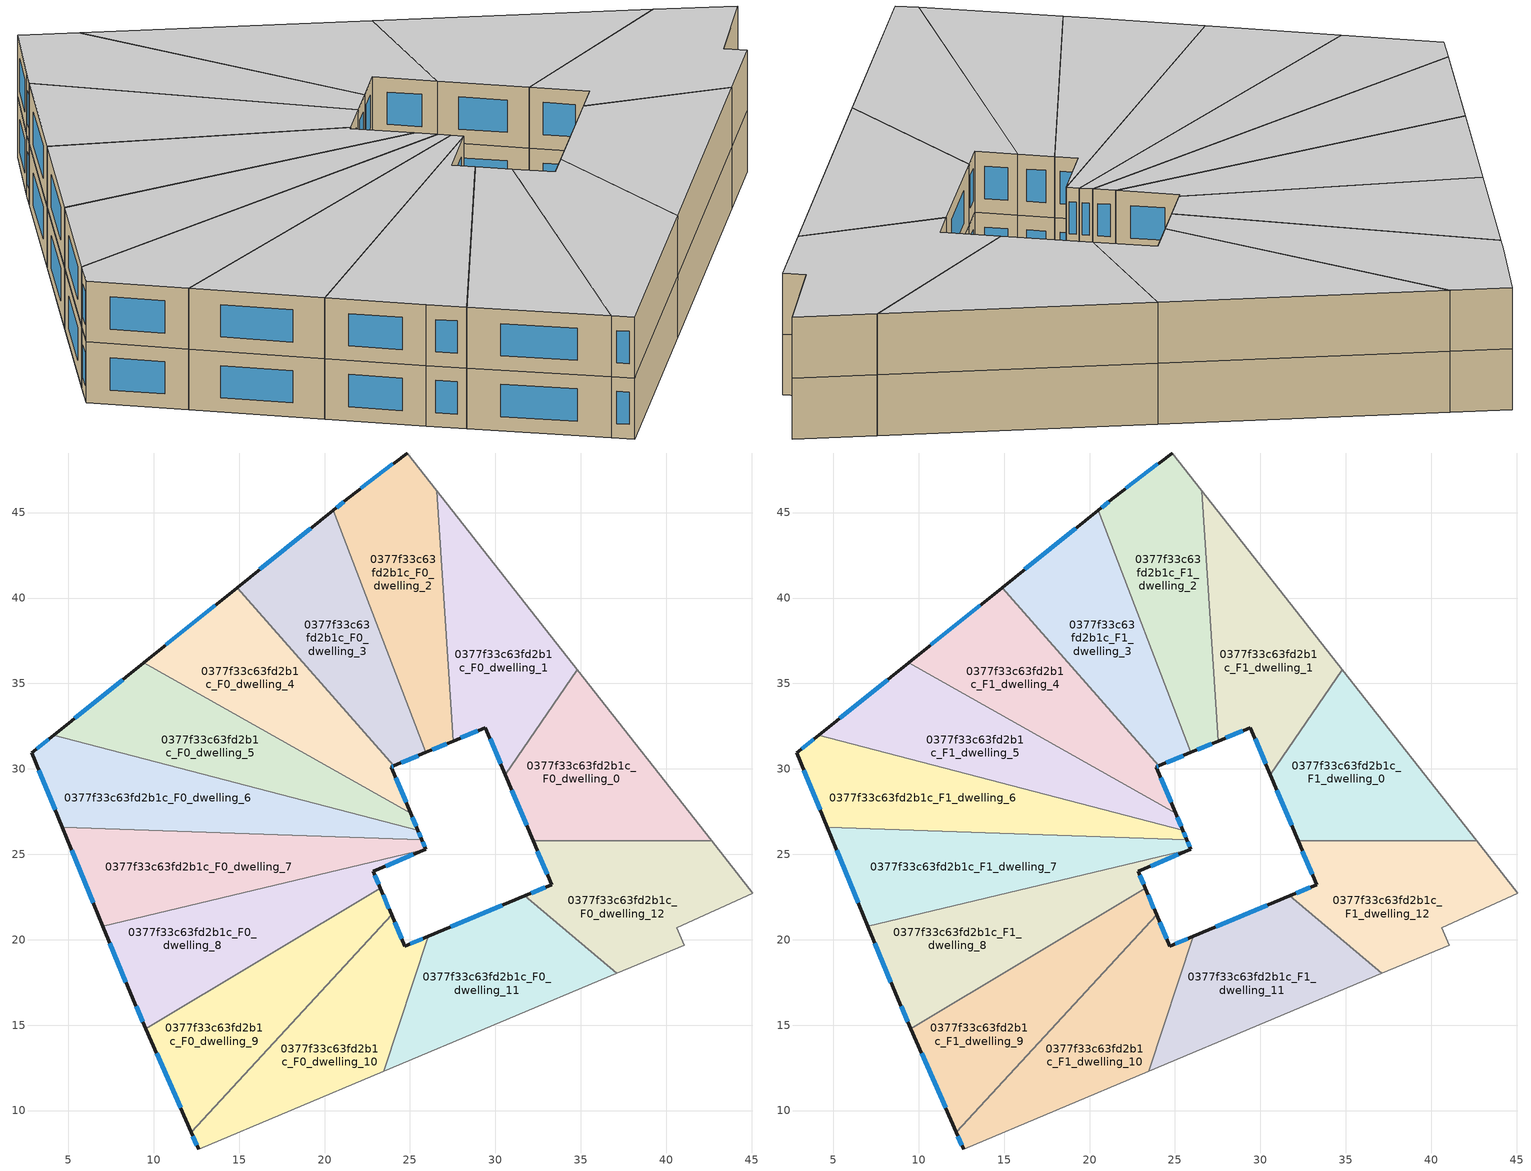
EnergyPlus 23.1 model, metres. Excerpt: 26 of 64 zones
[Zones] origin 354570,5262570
0377f33c63fd2b1c_F0_dwelling_0
 floor ground (EU_floor_Construction): 34.79,35.81 42.67,25.78 32.21,25.78 30.57,29.66 z0
 wall outside (EU_wall_Construction): 30.57,29.66 32.21,25.78 z0:3
 wall to 0377f33c63fd2b1c_F0_dwelling_1 (EU_wall_Construction): 34.79,35.81 30.57,29.66 z0:3
 wall adiabatic (EU_wall_Construction): 42.67,25.78 34.79,35.81 z0:3
 wall to 0377f33c63fd2b1c_F0_dwelling_12 (EU_wall_Construction): 32.21,25.78 42.67,25.78 z0:3
 window (EU_Window_Construction): 30.96,28.75 31.82,26.69 z0.7:2.3
0377f33c63fd2b1c_F0_dwelling_1
 floor ground (EU_floor_Construction): 26.57,46.27 34.79,35.81 30.57,29.66 29.41,32.42 27.52,31.63 z0
 wall outside (EU_wall_Construction): 27.52,31.63 29.41,32.42 30.57,29.66 z0:3
 wall to 0377f33c63fd2b1c_F0_dwelling_2 (EU_wall_Construction): 26.57,46.27 27.52,31.63 z0:3
 wall adiabatic (EU_wall_Construction): 34.79,35.81 26.57,46.27 z0:3
 window (EU_Window_Construction): 29.69,31.77 30.3,30.31 / 27.97,31.81 28.97,32.23 z0.7:2.3
0377f33c63fd2b1c_F0_dwelling_10
 floor ground (EU_floor_Construction): 26.06,20.2 23.45,12.29 12.63,7.75 12.2,8.73 23.92,21.46 24.7,19.62 z0
 wall outside (EU_wall_Construction): 26.06,20.2 24.7,19.62 23.92,21.46 / 12.2,8.73 12.63,7.75 z0:3
 wall to 0377f33c63fd2b1c_F0_dwelling_9 (EU_wall_Construction): 23.92,21.46 12.2,8.73 z0:3
 wall to 0377f33c63fd2b1c_F0_dwelling_11 (EU_wall_Construction): 23.45,12.29 26.06,20.2 z0:3
 wall adiabatic (EU_wall_Construction): 12.63,7.75 23.45,12.29 z0:3
 window (EU_Window_Construction): 24.51,20.06 24.1,21.03 / 25.74,20.06 25.02,19.76 / 12.3,8.5 12.53,7.98 z0.7:2.3
0377f33c63fd2b1c_F0_dwelling_11
 floor ground (EU_floor_Construction): 37.11,18.03 23.45,12.29 26.06,20.2 31.73,22.56 z0
 wall outside (EU_wall_Construction): 31.73,22.56 26.06,20.2 z0:3
 wall to 0377f33c63fd2b1c_F0_dwelling_12 (EU_wall_Construction): 37.11,18.03 31.73,22.56 z0:3
 wall adiabatic (EU_wall_Construction): 23.45,12.29 37.11,18.03 z0:3
 window (EU_Window_Construction): 30.4,22.01 27.39,20.75 z0.7:2.3
0377f33c63fd2b1c_F0_dwelling_12
 floor ground (EU_floor_Construction): 42.67,25.78 45.07,22.73 40.61,20.68 41.05,19.68 37.11,18.03 31.73,22.56 33.28,23.21 32.21,25.78 z0
 wall outside (EU_wall_Construction): 32.21,25.78 33.28,23.21 31.73,22.56 z0:3
 wall adiabatic (EU_wall_Construction): 37.11,18.03 41.05,19.68 40.61,20.68 45.07,22.73 42.67,25.78 z0:3
 window (EU_Window_Construction): 32.92,23.06 32.09,22.72 / 32.46,25.18 33.03,23.82 z0.7:2.3
0377f33c63fd2b1c_F0_dwelling_2
 floor ground (EU_floor_Construction): 26.57,46.27 27.52,31.63 25.93,30.96 20.52,45.15 21.3,45.77 24.83,48.49 z0
 wall outside (EU_wall_Construction): 25.93,30.96 27.52,31.63 / 24.83,48.49 21.3,45.77 20.52,45.15 z0:3
 wall adiabatic (EU_wall_Construction): 26.57,46.27 24.83,48.49 z0:3
 wall to 0377f33c63fd2b1c_F0_dwelling_3 (EU_wall_Construction): 20.52,45.15 25.93,30.96 z0:3
 window (EU_Window_Construction): 26.3,31.11 27.15,31.47 / 21.12,45.63 20.7,45.3 / 24,47.85 22.13,46.41 z0.7:2.3
0377f33c63fd2b1c_F0_dwelling_3
 floor ground (EU_floor_Construction): 20.52,45.15 25.93,30.96 24.05,30.17 14.88,40.61 z0
 wall outside (EU_wall_Construction): 24.05,30.17 25.93,30.96 / 20.52,45.15 14.88,40.61 z0:3
 wall to 0377f33c63fd2b1c_F0_dwelling_4 (EU_wall_Construction): 14.88,40.61 24.05,30.17 z0:3
 window (EU_Window_Construction): 24.49,30.36 25.49,30.77 / 19.2,44.08 16.21,41.68 z0.7:2.3
0377f33c63fd2b1c_F0_dwelling_4
 floor ground (EU_floor_Construction): 14.88,40.61 24.05,30.17 23.9,30.11 25.04,27.4 9.42,36.22 z0
 wall outside (EU_wall_Construction): 25.04,27.4 23.9,30.11 24.05,30.17 / 14.88,40.61 9.42,36.22 z0:3
 wall to 0377f33c63fd2b1c_F0_dwelling_5 (EU_wall_Construction): 9.42,36.22 25.04,27.4 z0:3
 window (EU_Window_Construction): 23.94,30.12 24.01,30.16 / 24.78,28.03 24.17,29.47 / 13.6,39.58 10.71,37.25 z0.7:2.3
0377f33c63fd2b1c_F0_dwelling_5
 floor ground (EU_floor_Construction): 25.04,27.4 25.46,26.42 4.15,31.98 9.42,36.22 z0
 wall outside (EU_wall_Construction): 25.46,26.42 25.04,27.4 / 9.42,36.22 4.15,31.98 z0:3
 wall to 0377f33c63fd2b1c_F0_dwelling_6 (EU_wall_Construction): 4.15,31.98 25.46,26.42 z0:3
 window (EU_Window_Construction): 25.36,26.65 25.14,27.17 / 8.19,35.23 5.39,32.98 z0.7:2.3
0377f33c63fd2b1c_F0_dwelling_6
 floor ground (EU_floor_Construction): 25.46,26.42 25.69,25.86 4.65,26.58 2.86,30.94 4.15,31.98 z0
 wall outside (EU_wall_Construction): 25.69,25.86 25.46,26.42 / 4.15,31.98 2.86,30.94 4.65,26.58 z0:3
 wall to 0377f33c63fd2b1c_F0_dwelling_7 (EU_wall_Construction): 4.65,26.58 25.69,25.86 z0:3
 window (EU_Window_Construction): 25.64,25.99 25.51,26.29 / 3.28,29.92 4.23,27.61 / 3.85,31.74 3.16,31.19 z0.7:2.3
0377f33c63fd2b1c_F0_dwelling_7
 floor ground (EU_floor_Construction): 25.69,25.86 25.92,25.31 7.02,20.8 4.65,26.58 z0
 wall outside (EU_wall_Construction): 25.92,25.31 25.69,25.86 / 4.65,26.58 7.02,20.8 z0:3
 wall to 0377f33c63fd2b1c_F0_dwelling_8 (EU_wall_Construction): 7.02,20.8 25.92,25.31 z0:3
 window (EU_Window_Construction): 25.87,25.44 25.75,25.73 / 5.21,25.22 6.47,22.16 z0.7:2.3
0377f33c63fd2b1c_F0_dwelling_8
 floor ground (EU_floor_Construction): 25.92,25.31 22.85,24.01 23.27,23.01 9.54,14.79 8.79,16.49 7.02,20.8 z0
 wall outside (EU_wall_Construction): 23.27,23.01 22.85,24.01 25.93,25.3 / 7.02,20.8 8.79,16.49 9.54,14.79 z0:3
 wall to 0377f33c63fd2b1c_F0_dwelling_9 (EU_wall_Construction): 9.54,14.79 23.27,23.01 z0:3
 window (EU_Window_Construction): 23.57,24.31 25.21,24.99 / 23.17,23.24 22.95,23.77 / 8.97,16.09 9.37,15.19 / 7.44,19.79 8.38,17.5 z0.7:2.3
0377f33c63fd2b1c_F0_dwelling_9
 floor ground (EU_floor_Construction): 23.27,23.01 23.92,21.46 12.2,8.73 9.54,14.79 z0
 wall outside (EU_wall_Construction): 23.92,21.46 23.27,23.01 / 9.54,14.79 12.2,8.73 z0:3
 window (EU_Window_Construction): 23.77,21.82 23.42,22.64 / 10.16,13.36 11.57,10.16 z0.7:2.3
0377f33c63fd2b1c_F1_dwelling_0
 floor to 0377f33c63fd2b1c_F0_dwelling_0 (EU_floor_Construction): 34.79,35.81 42.67,25.78 32.21,25.78 30.57,29.66 z3
 wall outside (EU_wall_Construction): 30.57,29.66 32.21,25.78 z3:6
 wall to 0377f33c63fd2b1c_F1_dwelling_1 (EU_wall_Construction): 34.79,35.81 30.57,29.66 z3:6
 wall adiabatic (EU_wall_Construction): 42.67,25.78 34.79,35.81 z3:6
 wall to 0377f33c63fd2b1c_F1_dwelling_12 (EU_wall_Construction): 32.21,25.78 42.67,25.78 z3:6
 window (EU_Window_Construction): 30.96,28.75 31.82,26.69 z3.7:5.3
 ceiling to 0377f33c63fd2b1c_F2_dwelling_0 (EU_floor_Construction): 42.67,25.78 34.79,35.81 30.57,29.66 32.21,25.78 z6
0377f33c63fd2b1c_F1_dwelling_1
 floor to 0377f33c63fd2b1c_F0_dwelling_1 (EU_floor_Construction): 26.57,46.27 34.79,35.81 30.57,29.66 29.41,32.42 27.52,31.63 z3
 wall outside (EU_wall_Construction): 27.52,31.63 29.41,32.42 30.57,29.66 z3:6
 wall to 0377f33c63fd2b1c_F1_dwelling_2 (EU_wall_Construction): 26.57,46.27 27.52,31.63 z3:6
 wall adiabatic (EU_wall_Construction): 34.79,35.81 26.57,46.27 z3:6
 window (EU_Window_Construction): 29.69,31.77 30.3,30.31 / 27.97,31.81 28.97,32.23 z3.7:5.3
 ceiling to 0377f33c63fd2b1c_F2_dwelling_1 (EU_floor_Construction): 30.57,29.66 34.79,35.81 26.57,46.27 27.52,31.63 29.41,32.42 z6
0377f33c63fd2b1c_F1_dwelling_10
 floor to 0377f33c63fd2b1c_F0_dwelling_10 (EU_floor_Construction): 26.06,20.2 23.45,12.29 12.63,7.75 12.2,8.73 23.92,21.46 24.7,19.62 z3
 wall outside (EU_wall_Construction): 26.06,20.2 24.7,19.62 23.92,21.46 / 12.2,8.73 12.63,7.75 z3:6
 wall to 0377f33c63fd2b1c_F1_dwelling_9 (EU_wall_Construction): 23.92,21.46 12.2,8.73 z3:6
 wall to 0377f33c63fd2b1c_F1_dwelling_11 (EU_wall_Construction): 23.45,12.29 26.06,20.2 z3:6
 wall adiabatic (EU_wall_Construction): 12.63,7.75 23.45,12.29 z3:6
 window (EU_Window_Construction): 24.51,20.06 24.1,21.03 / 25.74,20.06 25.02,19.76 / 12.3,8.5 12.53,7.98 z3.7:5.3
 ceiling to 0377f33c63fd2b1c_F2_dwelling_10 (EU_floor_Construction): 23.45,12.29 26.06,20.2 24.7,19.62 23.92,21.46 12.2,8.73 12.63,7.75 z6
0377f33c63fd2b1c_F1_dwelling_11
 floor to 0377f33c63fd2b1c_F0_dwelling_11 (EU_floor_Construction): 37.11,18.03 23.45,12.29 26.06,20.2 31.73,22.56 z3
 wall outside (EU_wall_Construction): 31.73,22.56 26.06,20.2 z3:6
 wall to 0377f33c63fd2b1c_F1_dwelling_12 (EU_wall_Construction): 37.11,18.03 31.73,22.56 z3:6
 wall adiabatic (EU_wall_Construction): 23.45,12.29 37.11,18.03 z3:6
 window (EU_Window_Construction): 30.4,22.01 27.39,20.75 z3.7:5.3
 ceiling to 0377f33c63fd2b1c_F2_dwelling_11 (EU_floor_Construction): 37.11,18.03 31.73,22.56 26.06,20.2 23.45,12.29 z6
0377f33c63fd2b1c_F1_dwelling_12
 floor to 0377f33c63fd2b1c_F0_dwelling_12 (EU_floor_Construction): 42.67,25.78 45.07,22.73 40.61,20.68 41.05,19.68 37.11,18.03 31.73,22.56 33.28,23.21 32.21,25.78 z3
 wall outside (EU_wall_Construction): 32.21,25.78 33.28,23.21 31.73,22.56 z3:6
 wall adiabatic (EU_wall_Construction): 37.11,18.03 41.05,19.68 40.61,20.68 45.07,22.73 42.67,25.78 z3:6
 window (EU_Window_Construction): 32.92,23.06 32.09,22.72 / 32.46,25.18 33.03,23.82 z3.7:5.3
 ceiling to 0377f33c63fd2b1c_F2_dwelling_12 (EU_floor_Construction): 41.05,19.68 40.61,20.68 45.07,22.73 42.67,25.78 32.21,25.78 33.28,23.21 31.73,22.56 37.11,18.03 z6
0377f33c63fd2b1c_F1_dwelling_2
 floor to 0377f33c63fd2b1c_F0_dwelling_2 (EU_floor_Construction): 26.57,46.27 27.52,31.63 25.93,30.96 20.52,45.15 21.3,45.77 24.83,48.49 z3
 wall outside (EU_wall_Construction): 25.93,30.96 27.52,31.63 / 24.83,48.49 21.3,45.77 20.52,45.15 z3:6
 wall adiabatic (EU_wall_Construction): 26.57,46.27 24.83,48.49 z3:6
 wall to 0377f33c63fd2b1c_F1_dwelling_3 (EU_wall_Construction): 20.52,45.15 25.93,30.96 z3:6
 window (EU_Window_Construction): 26.3,31.11 27.15,31.47 / 21.12,45.63 20.7,45.3 / 24,47.85 22.13,46.41 z3.7:5.3
 ceiling to 0377f33c63fd2b1c_F2_dwelling_2 (EU_floor_Construction): 27.52,31.63 26.57,46.27 24.83,48.49 21.3,45.77 20.52,45.15 25.93,30.96 z6
0377f33c63fd2b1c_F1_dwelling_3
 floor to 0377f33c63fd2b1c_F0_dwelling_3 (EU_floor_Construction): 20.52,45.15 25.93,30.96 24.05,30.17 14.88,40.61 z3
 wall outside (EU_wall_Construction): 24.05,30.17 25.93,30.96 / 20.52,45.15 14.88,40.61 z3:6
 wall to 0377f33c63fd2b1c_F1_dwelling_4 (EU_wall_Construction): 14.88,40.61 24.05,30.17 z3:6
 window (EU_Window_Construction): 24.49,30.36 25.49,30.77 / 19.2,44.08 16.21,41.68 z3.7:5.3
 ceiling to 0377f33c63fd2b1c_F2_dwelling_3 (EU_floor_Construction): 25.93,30.96 20.52,45.15 14.88,40.61 24.05,30.17 z6
0377f33c63fd2b1c_F1_dwelling_4
 floor to 0377f33c63fd2b1c_F0_dwelling_4 (EU_floor_Construction): 14.88,40.61 24.05,30.17 23.9,30.11 25.04,27.4 9.42,36.22 z3
 wall outside (EU_wall_Construction): 25.04,27.4 23.9,30.11 24.05,30.17 / 14.88,40.61 9.42,36.22 z3:6
 wall to 0377f33c63fd2b1c_F1_dwelling_5 (EU_wall_Construction): 9.42,36.22 25.04,27.4 z3:6
 window (EU_Window_Construction): 23.94,30.12 24.01,30.16 / 24.78,28.03 24.17,29.47 / 13.6,39.58 10.71,37.25 z3.7:5.3
 ceiling to 0377f33c63fd2b1c_F2_dwelling_4 (EU_floor_Construction): 25.04,27.4 23.9,30.11 24.05,30.17 14.88,40.61 9.42,36.22 z6
0377f33c63fd2b1c_F1_dwelling_5
 floor to 0377f33c63fd2b1c_F0_dwelling_5 (EU_floor_Construction): 25.04,27.4 25.46,26.42 4.15,31.98 9.42,36.22 z3
 wall outside (EU_wall_Construction): 25.46,26.42 25.04,27.4 / 9.42,36.22 4.15,31.98 z3:6
 wall to 0377f33c63fd2b1c_F1_dwelling_6 (EU_wall_Construction): 4.15,31.98 25.46,26.42 z3:6
 window (EU_Window_Construction): 25.36,26.65 25.14,27.17 / 8.19,35.23 5.39,32.98 z3.7:5.3
 ceiling to 0377f33c63fd2b1c_F2_dwelling_5 (EU_floor_Construction): 25.46,26.42 25.04,27.4 9.42,36.22 4.15,31.98 z6
0377f33c63fd2b1c_F1_dwelling_6
 floor to 0377f33c63fd2b1c_F0_dwelling_6 (EU_floor_Construction): 25.46,26.42 25.69,25.86 4.65,26.58 2.86,30.94 4.15,31.98 z3
 wall outside (EU_wall_Construction): 25.69,25.86 25.46,26.42 / 4.15,31.98 2.86,30.94 4.65,26.58 z3:6
 wall to 0377f33c63fd2b1c_F1_dwelling_7 (EU_wall_Construction): 4.65,26.58 25.69,25.86 z3:6
 window (EU_Window_Construction): 25.64,25.99 25.51,26.29 / 3.28,29.92 4.23,27.61 / 3.85,31.74 3.16,31.19 z3.7:5.3
 ceiling to 0377f33c63fd2b1c_F2_dwelling_6 (EU_floor_Construction): 25.69,25.86 25.46,26.42 4.15,31.98 2.86,30.94 4.65,26.58 z6
0377f33c63fd2b1c_F1_dwelling_7
 floor to 0377f33c63fd2b1c_F0_dwelling_7 (EU_floor_Construction): 25.69,25.86 25.92,25.31 7.02,20.8 4.65,26.58 z3
 wall outside (EU_wall_Construction): 25.92,25.31 25.69,25.86 / 4.65,26.58 7.02,20.8 z3:6
 wall to 0377f33c63fd2b1c_F1_dwelling_8 (EU_wall_Construction): 7.02,20.8 25.92,25.31 z3:6
 window (EU_Window_Construction): 25.87,25.44 25.75,25.73 / 5.21,25.22 6.47,22.16 z3.7:5.3
 ceiling to 0377f33c63fd2b1c_F2_dwelling_7 (EU_floor_Construction): 25.92,25.31 25.69,25.86 4.65,26.58 7.02,20.8 z6
0377f33c63fd2b1c_F1_dwelling_8
 floor to 0377f33c63fd2b1c_F0_dwelling_8 (EU_floor_Construction): 25.93,25.3 22.85,24.01 23.27,23.01 9.54,14.79 8.79,16.49 7.02,20.8 z3
 wall outside (EU_wall_Construction): 23.27,23.01 22.85,24.01 25.93,25.3 / 7.02,20.8 8.79,16.49 9.54,14.79 z3:6
 wall to 0377f33c63fd2b1c_F1_dwelling_9 (EU_wall_Construction): 9.54,14.79 23.27,23.01 z3:6
 window (EU_Window_Construction): 23.57,24.31 25.21,24.99 / 23.17,23.24 22.95,23.77 / 8.97,16.09 9.37,15.19 / 7.44,19.79 8.38,17.5 z3.7:5.3
 ceiling to 0377f33c63fd2b1c_F2_dwelling_8 (EU_floor_Construction): 23.27,23.01 22.85,24.01 25.92,25.31 7.02,20.8 8.79,16.49 9.54,14.79 z6
0377f33c63fd2b1c_F1_dwelling_9
 floor to 0377f33c63fd2b1c_F0_dwelling_9 (EU_floor_Construction): 23.27,23.01 23.92,21.46 12.2,8.73 9.54,14.79 z3
 wall outside (EU_wall_Construction): 23.92,21.46 23.27,23.01 / 9.54,14.79 12.2,8.73 z3:6
 window (EU_Window_Construction): 23.77,21.82 23.42,22.64 / 10.16,13.36 11.57,10.16 z3.7:5.3
 ceiling to 0377f33c63fd2b1c_F2_dwelling_9 (EU_floor_Construction): 12.2,8.73 23.92,21.46 23.27,23.01 9.54,14.79 z6
[Building]
EU S2 Campaign: North Axis=0; Terrain=City; Solar Distribution=FullExterior
[Site:Location]
Budapest.Ferenc.Liszt.Intl.AP: Latitude=47.437; Longitude=19.256; Time Zone=1; Elevation=185
[SizingPeriod:WeatherFileDays]
AnnualSizingPeriod: Begin Month=1; Begin Day of Month=1; End Month=12; End Day of Month=31; Day of Week for Start Day=Monday; Use Weather File Daylight Saving Period=No; Use Weather File Rain and Snow Indicators=No
[MATERIAL]
EU_InternalMass_Material: Roughness=MediumRough; Thickness=0.1; Conductivity=1; Density=1800; Specific Heat=900; Thermal Absorptance=0.9; Solar Absorptance=0.7; Visible Absorptance=0.7
[MATERIAL:NOMASS] Roughness=MediumRough; Thermal Absorptance=0.9; Solar Absorptance=0.7; Visible Absorptance=0.7
Name | Thermal Resistance
EU_wall_NoMass | 0.832559
EU_floor_NoMass | 0.872794
[WINDOWMATERIAL:SIMPLEGLAZINGSYSTEM]
EU_Window_SimpleGlazing: UFactor=2.79869; Solar Heat Gain Coefficient=0.75; Visible Transmittance=0.75
[CONSTRUCTION]
EU_wall_Construction: EU_wall_NoMass
EU_floor_Construction: EU_floor_NoMass
EU_Window_Construction: EU_Window_SimpleGlazing
EU_InternalMass_Construction: EU_InternalMass_Material
[ZONE] Type=1; Multiplier=1; Ceiling Height=autocalculate; Floor Area=autocalculate; Part of Total Floor Area=Yes
Name | Volume
0377f33c63fd2b1c_F0_dwelling_0; 0377f33c63fd2b1c_F1_dwelling_0 | 197.054
0377f33c63fd2b1c_F0_dwelling_1; 0377f33c63fd2b1c_F1_dwelling_1; 0377f33c63fd2b1c_F0_dwelling_7; 0377f33c63fd2b1c_F1_dwelling_7 | 197.05
0377f33c63fd2b1c_F0_dwelling_10; 0377f33c63fd2b1c_F1_dwelling_10 | 197.066
0377f33c63fd2b1c_F0_dwelling_11; 0377f33c63fd2b1c_F1_dwelling_11 | 197.049
0377f33c63fd2b1c_F0_dwelling_12; 0377f33c63fd2b1c_F1_dwelling_12 | 197.082
0377f33c63fd2b1c_F0_dwelling_2; 0377f33c63fd2b1c_F1_dwelling_2 | 197.091
0377f33c63fd2b1c_F0_dwelling_3; 0377f33c63fd2b1c_F1_dwelling_3 | 197.056
0377f33c63fd2b1c_F0_dwelling_4; 0377f33c63fd2b1c_F1_dwelling_4 | 197.055
0377f33c63fd2b1c_F0_dwelling_5; 0377f33c63fd2b1c_F1_dwelling_5 | 197.084
0377f33c63fd2b1c_F0_dwelling_6; 0377f33c63fd2b1c_F1_dwelling_6 | 197.042
0377f33c63fd2b1c_F0_dwelling_8 | 197.037
0377f33c63fd2b1c_F1_dwelling_8 | 197.087
0377f33c63fd2b1c_F0_dwelling_9; 0377f33c63fd2b1c_F1_dwelling_9 | 197.04
[INTERNALMASS] Construction=EU_InternalMass_Construction
Name | Zone or ZoneList | Surface Area
0377f33c63fd2b1c_F0_dwelling_0_EU_InternalMass | 0377f33c63fd2b1c_F0_dwelling_0 | 65.6849
0377f33c63fd2b1c_F0_dwelling_1_EU_InternalMass | 0377f33c63fd2b1c_F0_dwelling_1 | 65.6834
0377f33c63fd2b1c_F0_dwelling_2_EU_InternalMass | 0377f33c63fd2b1c_F0_dwelling_2 | 65.6971
0377f33c63fd2b1c_F0_dwelling_3_EU_InternalMass | 0377f33c63fd2b1c_F0_dwelling_3 | 65.6855
0377f33c63fd2b1c_F0_dwelling_4_EU_InternalMass | 0377f33c63fd2b1c_F0_dwelling_4 | 65.6847
0377f33c63fd2b1c_F0_dwelling_5_EU_InternalMass | 0377f33c63fd2b1c_F0_dwelling_5 | 65.6949
0377f33c63fd2b1c_F0_dwelling_6_EU_InternalMass | 0377f33c63fd2b1c_F0_dwelling_6 | 65.6809
0377f33c63fd2b1c_F0_dwelling_7_EU_InternalMass | 0377f33c63fd2b1c_F0_dwelling_7 | 65.6835
0377f33c63fd2b1c_F0_dwelling_8_EU_InternalMass | 0377f33c63fd2b1c_F0_dwelling_8 | 65.6955
0377f33c63fd2b1c_F0_dwelling_9_EU_InternalMass | 0377f33c63fd2b1c_F0_dwelling_9 | 65.6799
0377f33c63fd2b1c_F0_dwelling_10_EU_InternalMass | 0377f33c63fd2b1c_F0_dwelling_10 | 65.6887
0377f33c63fd2b1c_F0_dwelling_11_EU_InternalMass | 0377f33c63fd2b1c_F0_dwelling_11 | 65.6831
0377f33c63fd2b1c_F0_dwelling_12_EU_InternalMass | 0377f33c63fd2b1c_F0_dwelling_12 | 65.6941
0377f33c63fd2b1c_F1_dwelling_0_EU_InternalMass | 0377f33c63fd2b1c_F1_dwelling_0 | 65.6849
0377f33c63fd2b1c_F1_dwelling_1_EU_InternalMass | 0377f33c63fd2b1c_F1_dwelling_1 | 65.6834
0377f33c63fd2b1c_F1_dwelling_2_EU_InternalMass | 0377f33c63fd2b1c_F1_dwelling_2 | 65.6971
0377f33c63fd2b1c_F1_dwelling_3_EU_InternalMass | 0377f33c63fd2b1c_F1_dwelling_3 | 65.6855
0377f33c63fd2b1c_F1_dwelling_4_EU_InternalMass | 0377f33c63fd2b1c_F1_dwelling_4 | 65.6847
0377f33c63fd2b1c_F1_dwelling_5_EU_InternalMass | 0377f33c63fd2b1c_F1_dwelling_5 | 65.6949
0377f33c63fd2b1c_F1_dwelling_6_EU_InternalMass | 0377f33c63fd2b1c_F1_dwelling_6 | 65.6809
0377f33c63fd2b1c_F1_dwelling_7_EU_InternalMass | 0377f33c63fd2b1c_F1_dwelling_7 | 65.6835
0377f33c63fd2b1c_F1_dwelling_8_EU_InternalMass | 0377f33c63fd2b1c_F1_dwelling_8 | 65.6955
0377f33c63fd2b1c_F1_dwelling_9_EU_InternalMass | 0377f33c63fd2b1c_F1_dwelling_9 | 65.6799
0377f33c63fd2b1c_F1_dwelling_10_EU_InternalMass | 0377f33c63fd2b1c_F1_dwelling_10 | 65.6887
0377f33c63fd2b1c_F1_dwelling_11_EU_InternalMass | 0377f33c63fd2b1c_F1_dwelling_11 | 65.6831
0377f33c63fd2b1c_F1_dwelling_12_EU_InternalMass | 0377f33c63fd2b1c_F1_dwelling_12 | 65.6941
[OTHEREQUIPMENT] Fuel Type=Electricity; Design Level Calculation Method=Watts/Area; Power per Zone Floor Area=1; Fraction Latent=0; Fraction Radiant=0; Fraction Lost=0; Carbon Dioxide Generation Rate=0; EndUse Subcategory=EU_Step8_InternalGains
Name | Zone or ZoneList or Space or SpaceList | Schedule
EU_Step8_InternalGain_0377f33c63fd2b1c_F0_dwelling_0_f000 | 0377f33c63fd2b1c_F0_dwelling_0 | EU_Step8_GainSchedule_0377f33c63fd2b1c_F0_dwelling_0_f000
EU_Step8_InternalGain_0377f33c63fd2b1c_F0_dwelling_1_f000 | 0377f33c63fd2b1c_F0_dwelling_1 | EU_Step8_GainSchedule_0377f33c63fd2b1c_F0_dwelling_1_f000
EU_Step8_InternalGain_0377f33c63fd2b1c_F0_dwelling_2_f000 | 0377f33c63fd2b1c_F0_dwelling_2 | EU_Step8_GainSchedule_0377f33c63fd2b1c_F0_dwelling_2_f000
EU_Step8_InternalGain_0377f33c63fd2b1c_F0_dwelling_3_f000 | 0377f33c63fd2b1c_F0_dwelling_3 | EU_Step8_GainSchedule_0377f33c63fd2b1c_F0_dwelling_3_f000
EU_Step8_InternalGain_0377f33c63fd2b1c_F0_dwelling_4_f000 | 0377f33c63fd2b1c_F0_dwelling_4 | EU_Step8_GainSchedule_0377f33c63fd2b1c_F0_dwelling_4_f000
EU_Step8_InternalGain_0377f33c63fd2b1c_F0_dwelling_5_f000 | 0377f33c63fd2b1c_F0_dwelling_5 | EU_Step8_GainSchedule_0377f33c63fd2b1c_F0_dwelling_5_f000
EU_Step8_InternalGain_0377f33c63fd2b1c_F0_dwelling_6_f000 | 0377f33c63fd2b1c_F0_dwelling_6 | EU_Step8_GainSchedule_0377f33c63fd2b1c_F0_dwelling_6_f000
EU_Step8_InternalGain_0377f33c63fd2b1c_F0_dwelling_7_f000 | 0377f33c63fd2b1c_F0_dwelling_7 | EU_Step8_GainSchedule_0377f33c63fd2b1c_F0_dwelling_7_f000
EU_Step8_InternalGain_0377f33c63fd2b1c_F0_dwelling_8_f000 | 0377f33c63fd2b1c_F0_dwelling_8 | EU_Step8_GainSchedule_0377f33c63fd2b1c_F0_dwelling_8_f000
EU_Step8_InternalGain_0377f33c63fd2b1c_F0_dwelling_9_f000 | 0377f33c63fd2b1c_F0_dwelling_9 | EU_Step8_GainSchedule_0377f33c63fd2b1c_F0_dwelling_9_f000
EU_Step8_InternalGain_0377f33c63fd2b1c_F0_dwelling_10_f000 | 0377f33c63fd2b1c_F0_dwelling_10 | EU_Step8_GainSchedule_0377f33c63fd2b1c_F0_dwelling_10_f000
EU_Step8_InternalGain_0377f33c63fd2b1c_F0_dwelling_11_f000 | 0377f33c63fd2b1c_F0_dwelling_11 | EU_Step8_GainSchedule_0377f33c63fd2b1c_F0_dwelling_11_f000
EU_Step8_InternalGain_0377f33c63fd2b1c_F0_dwelling_12_f000 | 0377f33c63fd2b1c_F0_dwelling_12 | EU_Step8_GainSchedule_0377f33c63fd2b1c_F0_dwelling_12_f000
EU_Step8_InternalGain_0377f33c63fd2b1c_F1_dwelling_0_f000 | 0377f33c63fd2b1c_F1_dwelling_0 | EU_Step8_GainSchedule_0377f33c63fd2b1c_F1_dwelling_0_f000
EU_Step8_InternalGain_0377f33c63fd2b1c_F1_dwelling_1_f000 | 0377f33c63fd2b1c_F1_dwelling_1 | EU_Step8_GainSchedule_0377f33c63fd2b1c_F1_dwelling_1_f000
EU_Step8_InternalGain_0377f33c63fd2b1c_F1_dwelling_2_f000 | 0377f33c63fd2b1c_F1_dwelling_2 | EU_Step8_GainSchedule_0377f33c63fd2b1c_F1_dwelling_2_f000
EU_Step8_InternalGain_0377f33c63fd2b1c_F1_dwelling_3_f000 | 0377f33c63fd2b1c_F1_dwelling_3 | EU_Step8_GainSchedule_0377f33c63fd2b1c_F1_dwelling_3_f000
EU_Step8_InternalGain_0377f33c63fd2b1c_F1_dwelling_4_f000 | 0377f33c63fd2b1c_F1_dwelling_4 | EU_Step8_GainSchedule_0377f33c63fd2b1c_F1_dwelling_4_f000
EU_Step8_InternalGain_0377f33c63fd2b1c_F1_dwelling_5_f000 | 0377f33c63fd2b1c_F1_dwelling_5 | EU_Step8_GainSchedule_0377f33c63fd2b1c_F1_dwelling_5_f000
EU_Step8_InternalGain_0377f33c63fd2b1c_F1_dwelling_6_f000 | 0377f33c63fd2b1c_F1_dwelling_6 | EU_Step8_GainSchedule_0377f33c63fd2b1c_F1_dwelling_6_f000
EU_Step8_InternalGain_0377f33c63fd2b1c_F1_dwelling_7_f000 | 0377f33c63fd2b1c_F1_dwelling_7 | EU_Step8_GainSchedule_0377f33c63fd2b1c_F1_dwelling_7_f000
EU_Step8_InternalGain_0377f33c63fd2b1c_F1_dwelling_8_f000 | 0377f33c63fd2b1c_F1_dwelling_8 | EU_Step8_GainSchedule_0377f33c63fd2b1c_F1_dwelling_8_f000
EU_Step8_InternalGain_0377f33c63fd2b1c_F1_dwelling_9_f000 | 0377f33c63fd2b1c_F1_dwelling_9 | EU_Step8_GainSchedule_0377f33c63fd2b1c_F1_dwelling_9_f000
EU_Step8_InternalGain_0377f33c63fd2b1c_F1_dwelling_10_f000 | 0377f33c63fd2b1c_F1_dwelling_10 | EU_Step8_GainSchedule_0377f33c63fd2b1c_F1_dwelling_10_f000
EU_Step8_InternalGain_0377f33c63fd2b1c_F1_dwelling_11_f000 | 0377f33c63fd2b1c_F1_dwelling_11 | EU_Step8_GainSchedule_0377f33c63fd2b1c_F1_dwelling_11_f000
EU_Step8_InternalGain_0377f33c63fd2b1c_F1_dwelling_12_f000 | 0377f33c63fd2b1c_F1_dwelling_12 | EU_Step8_GainSchedule_0377f33c63fd2b1c_F1_dwelling_12_f000
[ZONEVENTILATION:DESIGNFLOWRATE] Schedule=EU_AlwaysOn; Design Flow Rate Calculation Method=AirChanges/Hour; Air Changes per Hour=0.475469; Ventilation Type=Natural; Fan Pressure Rise=0; Fan Total Efficiency=1; Constant Term Coefficient=1; Temperature Term Coefficient=0; Velocity Term Coefficient=0; Velocity Squared Term Coefficient=0; Minimum Indoor Temperature=-100; Maximum Indoor Temperature=100; Delta Temperature=-100; Minimum Outdoor Temperature=-100; Maximum Outdoor Temperature=100; Maximum Wind Speed=40
Name | Zone or ZoneList or Space or SpaceList
EU_ConstantAir_0377f33c63fd2b1c_F0_dwelling_0 | 0377f33c63fd2b1c_F0_dwelling_0
EU_ConstantAir_0377f33c63fd2b1c_F0_dwelling_1 | 0377f33c63fd2b1c_F0_dwelling_1
EU_ConstantAir_0377f33c63fd2b1c_F0_dwelling_2 | 0377f33c63fd2b1c_F0_dwelling_2
EU_ConstantAir_0377f33c63fd2b1c_F0_dwelling_3 | 0377f33c63fd2b1c_F0_dwelling_3
EU_ConstantAir_0377f33c63fd2b1c_F0_dwelling_4 | 0377f33c63fd2b1c_F0_dwelling_4
EU_ConstantAir_0377f33c63fd2b1c_F0_dwelling_5 | 0377f33c63fd2b1c_F0_dwelling_5
EU_ConstantAir_0377f33c63fd2b1c_F0_dwelling_6 | 0377f33c63fd2b1c_F0_dwelling_6
EU_ConstantAir_0377f33c63fd2b1c_F0_dwelling_7 | 0377f33c63fd2b1c_F0_dwelling_7
EU_ConstantAir_0377f33c63fd2b1c_F0_dwelling_8 | 0377f33c63fd2b1c_F0_dwelling_8
EU_ConstantAir_0377f33c63fd2b1c_F0_dwelling_9 | 0377f33c63fd2b1c_F0_dwelling_9
EU_ConstantAir_0377f33c63fd2b1c_F0_dwelling_10 | 0377f33c63fd2b1c_F0_dwelling_10
EU_ConstantAir_0377f33c63fd2b1c_F0_dwelling_11 | 0377f33c63fd2b1c_F0_dwelling_11
EU_ConstantAir_0377f33c63fd2b1c_F0_dwelling_12 | 0377f33c63fd2b1c_F0_dwelling_12
EU_ConstantAir_0377f33c63fd2b1c_F1_dwelling_0 | 0377f33c63fd2b1c_F1_dwelling_0
EU_ConstantAir_0377f33c63fd2b1c_F1_dwelling_1 | 0377f33c63fd2b1c_F1_dwelling_1
EU_ConstantAir_0377f33c63fd2b1c_F1_dwelling_2 | 0377f33c63fd2b1c_F1_dwelling_2
EU_ConstantAir_0377f33c63fd2b1c_F1_dwelling_3 | 0377f33c63fd2b1c_F1_dwelling_3
EU_ConstantAir_0377f33c63fd2b1c_F1_dwelling_4 | 0377f33c63fd2b1c_F1_dwelling_4
EU_ConstantAir_0377f33c63fd2b1c_F1_dwelling_5 | 0377f33c63fd2b1c_F1_dwelling_5
EU_ConstantAir_0377f33c63fd2b1c_F1_dwelling_6 | 0377f33c63fd2b1c_F1_dwelling_6
EU_ConstantAir_0377f33c63fd2b1c_F1_dwelling_7 | 0377f33c63fd2b1c_F1_dwelling_7
EU_ConstantAir_0377f33c63fd2b1c_F1_dwelling_8 | 0377f33c63fd2b1c_F1_dwelling_8
EU_ConstantAir_0377f33c63fd2b1c_F1_dwelling_9 | 0377f33c63fd2b1c_F1_dwelling_9
EU_ConstantAir_0377f33c63fd2b1c_F1_dwelling_10 | 0377f33c63fd2b1c_F1_dwelling_10
EU_ConstantAir_0377f33c63fd2b1c_F1_dwelling_11 | 0377f33c63fd2b1c_F1_dwelling_11
EU_ConstantAir_0377f33c63fd2b1c_F1_dwelling_12 | 0377f33c63fd2b1c_F1_dwelling_12
[HVACTEMPLATE:THERMOSTAT] Constant Heating Setpoint=20; Constant Cooling Setpoint=50
EU_HeatOnly_0377f33c63fd2b1c_F0_dwelling_0; EU_HeatOnly_0377f33c63fd2b1c_F0_dwelling_1; EU_HeatOnly_0377f33c63fd2b1c_F0_dwelling_2; EU_HeatOnly_0377f33c63fd2b1c_F0_dwelling_3; EU_HeatOnly_0377f33c63fd2b1c_F0_dwelling_4; EU_HeatOnly_0377f33c63fd2b1c_F0_dwelling_5; EU_HeatOnly_0377f33c63fd2b1c_F0_dwelling_6; EU_HeatOnly_0377f33c63fd2b1c_F0_dwelling_7; EU_HeatOnly_0377f33c63fd2b1c_F0_dwelling_8; EU_HeatOnly_0377f33c63fd2b1c_F0_dwelling_9; EU_HeatOnly_0377f33c63fd2b1c_F0_dwelling_10; EU_HeatOnly_0377f33c63fd2b1c_F0_dwelling_11; EU_HeatOnly_0377f33c63fd2b1c_F0_dwelling_12; EU_HeatOnly_0377f33c63fd2b1c_F1_dwelling_0; EU_HeatOnly_0377f33c63fd2b1c_F1_dwelling_1; EU_HeatOnly_0377f33c63fd2b1c_F1_dwelling_2; EU_HeatOnly_0377f33c63fd2b1c_F1_dwelling_3; EU_HeatOnly_0377f33c63fd2b1c_F1_dwelling_4; EU_HeatOnly_0377f33c63fd2b1c_F1_dwelling_5; EU_HeatOnly_0377f33c63fd2b1c_F1_dwelling_6; EU_HeatOnly_0377f33c63fd2b1c_F1_dwelling_7; EU_HeatOnly_0377f33c63fd2b1c_F1_dwelling_8; EU_HeatOnly_0377f33c63fd2b1c_F1_dwelling_9; EU_HeatOnly_0377f33c63fd2b1c_F1_dwelling_10; EU_HeatOnly_0377f33c63fd2b1c_F1_dwelling_11; EU_HeatOnly_0377f33c63fd2b1c_F1_dwelling_12; EU_HeatOnly_0377f33c63fd2b1c_F2_dwelling_0; EU_HeatOnly_0377f33c63fd2b1c_F2_dwelling_1; EU_HeatOnly_0377f33c63fd2b1c_F2_dwelling_2; EU_HeatOnly_0377f33c63fd2b1c_F2_dwelling_3; EU_HeatOnly_0377f33c63fd2b1c_F2_dwelling_4; EU_HeatOnly_0377f33c63fd2b1c_F2_dwelling_5; EU_HeatOnly_0377f33c63fd2b1c_F2_dwelling_6; EU_HeatOnly_0377f33c63fd2b1c_F2_dwelling_7; EU_HeatOnly_0377f33c63fd2b1c_F2_dwelling_8; EU_HeatOnly_0377f33c63fd2b1c_F2_dwelling_9; EU_HeatOnly_0377f33c63fd2b1c_F2_dwelling_10; EU_HeatOnly_0377f33c63fd2b1c_F2_dwelling_11; EU_HeatOnly_0377f33c63fd2b1c_F2_dwelling_12; EU_HeatOnly_0377f33c63fd2b1c_F3_dwelling_0; EU_HeatOnly_0377f33c63fd2b1c_F3_dwelling_1; EU_HeatOnly_0377f33c63fd2b1c_F3_dwelling_2; EU_HeatOnly_0377f33c63fd2b1c_F3_dwelling_3; EU_HeatOnly_0377f33c63fd2b1c_F3_dwelling_4; EU_HeatOnly_0377f33c63fd2b1c_F3_dwelling_5; EU_HeatOnly_0377f33c63fd2b1c_F3_dwelling_6; EU_HeatOnly_0377f33c63fd2b1c_F3_dwelling_7; EU_HeatOnly_0377f33c63fd2b1c_F3_dwelling_8; EU_HeatOnly_0377f33c63fd2b1c_F3_dwelling_9; EU_HeatOnly_0377f33c63fd2b1c_F3_dwelling_10; EU_HeatOnly_0377f33c63fd2b1c_F3_dwelling_11; EU_HeatOnly_0377f33c63fd2b1c_F3_dwelling_12; EU_HeatOnly_0377f33c63fd2b1c_F4_dwelling_0; EU_HeatOnly_0377f33c63fd2b1c_F4_dwelling_1; EU_HeatOnly_0377f33c63fd2b1c_F4_dwelling_2; EU_HeatOnly_0377f33c63fd2b1c_F4_dwelling_3; EU_HeatOnly_0377f33c63fd2b1c_F4_dwelling_4; EU_HeatOnly_0377f33c63fd2b1c_F4_dwelling_5; EU_HeatOnly_0377f33c63fd2b1c_F4_dwelling_6; EU_HeatOnly_0377f33c63fd2b1c_F4_dwelling_7; EU_HeatOnly_0377f33c63fd2b1c_F4_dwelling_8; EU_HeatOnly_0377f33c63fd2b1c_F4_dwelling_9; EU_HeatOnly_0377f33c63fd2b1c_F4_dwelling_10; EU_HeatOnly_0377f33c63fd2b1c_F4_dwelling_11
[HVACTEMPLATE:ZONE:IDEALLOADSAIRSYSTEM] System Availability Schedule=EU_AlwaysOn; Maximum Heating Supply Air Temperature=50; Minimum Cooling Supply Air Temperature=13; Maximum Heating Supply Air Humidity Ratio=0.0156; Minimum Cooling Supply Air Humidity Ratio=0.0077; Heating Limit=NoLimit; Cooling Limit=NoLimit; Heating Availability Schedule=EU_AlwaysOn; Cooling Availability Schedule=EU_CoolingOff; Dehumidification Control Type=ConstantSensibleHeatRatio; Cooling Sensible Heat Ratio=0.7; Dehumidification Setpoint=60; Humidification Control Type=None; Humidification Setpoint=30; Outdoor Air Method=None; Outdoor Air Flow Rate per Person=0.00944; Outdoor Air Flow Rate per Zone Floor Area=0; Outdoor Air Flow Rate per Zone=0; Demand Controlled Ventilation Type=None; Outdoor Air Economizer Type=NoEconomizer; Heat Recovery Type=None; Sensible Heat Recovery Effectiveness=0.7; Latent Heat Recovery Effectiveness=0.65
Name | Template Thermostat
0377f33c63fd2b1c_F0_dwelling_0 | EU_HeatOnly_0377f33c63fd2b1c_F0_dwelling_0
0377f33c63fd2b1c_F0_dwelling_1 | EU_HeatOnly_0377f33c63fd2b1c_F0_dwelling_1
0377f33c63fd2b1c_F0_dwelling_2 | EU_HeatOnly_0377f33c63fd2b1c_F0_dwelling_2
0377f33c63fd2b1c_F0_dwelling_3 | EU_HeatOnly_0377f33c63fd2b1c_F0_dwelling_3
0377f33c63fd2b1c_F0_dwelling_4 | EU_HeatOnly_0377f33c63fd2b1c_F0_dwelling_4
0377f33c63fd2b1c_F0_dwelling_5 | EU_HeatOnly_0377f33c63fd2b1c_F0_dwelling_5
0377f33c63fd2b1c_F0_dwelling_6 | EU_HeatOnly_0377f33c63fd2b1c_F0_dwelling_6
0377f33c63fd2b1c_F0_dwelling_7 | EU_HeatOnly_0377f33c63fd2b1c_F0_dwelling_7
0377f33c63fd2b1c_F0_dwelling_8 | EU_HeatOnly_0377f33c63fd2b1c_F0_dwelling_8
0377f33c63fd2b1c_F0_dwelling_9 | EU_HeatOnly_0377f33c63fd2b1c_F0_dwelling_9
0377f33c63fd2b1c_F0_dwelling_10 | EU_HeatOnly_0377f33c63fd2b1c_F0_dwelling_10
0377f33c63fd2b1c_F0_dwelling_11 | EU_HeatOnly_0377f33c63fd2b1c_F0_dwelling_11
0377f33c63fd2b1c_F0_dwelling_12 | EU_HeatOnly_0377f33c63fd2b1c_F0_dwelling_12
0377f33c63fd2b1c_F1_dwelling_0 | EU_HeatOnly_0377f33c63fd2b1c_F1_dwelling_0
0377f33c63fd2b1c_F1_dwelling_1 | EU_HeatOnly_0377f33c63fd2b1c_F1_dwelling_1
0377f33c63fd2b1c_F1_dwelling_2 | EU_HeatOnly_0377f33c63fd2b1c_F1_dwelling_2
0377f33c63fd2b1c_F1_dwelling_3 | EU_HeatOnly_0377f33c63fd2b1c_F1_dwelling_3
0377f33c63fd2b1c_F1_dwelling_4 | EU_HeatOnly_0377f33c63fd2b1c_F1_dwelling_4
0377f33c63fd2b1c_F1_dwelling_5 | EU_HeatOnly_0377f33c63fd2b1c_F1_dwelling_5
0377f33c63fd2b1c_F1_dwelling_6 | EU_HeatOnly_0377f33c63fd2b1c_F1_dwelling_6
0377f33c63fd2b1c_F1_dwelling_7 | EU_HeatOnly_0377f33c63fd2b1c_F1_dwelling_7
0377f33c63fd2b1c_F1_dwelling_8 | EU_HeatOnly_0377f33c63fd2b1c_F1_dwelling_8
0377f33c63fd2b1c_F1_dwelling_9 | EU_HeatOnly_0377f33c63fd2b1c_F1_dwelling_9
0377f33c63fd2b1c_F1_dwelling_10 | EU_HeatOnly_0377f33c63fd2b1c_F1_dwelling_10
0377f33c63fd2b1c_F1_dwelling_11 | EU_HeatOnly_0377f33c63fd2b1c_F1_dwelling_11
0377f33c63fd2b1c_F1_dwelling_12 | EU_HeatOnly_0377f33c63fd2b1c_F1_dwelling_12
[SIZING:ZONE] Zone Cooling Design Supply Air Temperature Input Method=SupplyAirTemperature; Zone Cooling Design Supply Air Temperature=13; Zone Heating Design Supply Air Temperature Input Method=SupplyAirTemperature; Zone Heating Design Supply Air Temperature=50; Zone Cooling Design Supply Air Humidity Ratio=0.008; Zone Heating Design Supply Air Humidity Ratio=0.008; Cooling Design Air Flow Method=DesignDay; Cooling Design Air Flow Rate=0; Cooling Minimum Air Flow per Zone Floor Area=0.000762; Cooling Minimum Air Flow=0; Cooling Minimum Air Flow Fraction=0.2; Heating Design Air Flow Method=DesignDay; Heating Design Air Flow Rate=0; Heating Maximum Air Flow per Zone Floor Area=0.002032; Heating Maximum Air Flow=0.141576; Heating Maximum Air Flow Fraction=0.3; Account for Dedicated Outdoor Air System=No; Dedicated Outdoor Air System Control Strategy=NeutralSupplyAir; Dedicated Outdoor Air Low Setpoint Temperature for Design=autosize; Dedicated Outdoor Air High Setpoint Temperature for Design=autosize; Zone Load Sizing Method=Sensible Load Only No Latent Load; Zone Latent Cooling Design Supply Air Humidity Ratio Input Method=HumidityRatioDifference; Zone Cooling Design Supply Air Humidity Ratio Difference=0.005; Zone Latent Heating Design Supply Air Humidity Ratio Input Method=HumidityRatioDifference; Zone Humidification Design Supply Air Humidity Ratio Difference=0.005
0377f33c63fd2b1c_F0_dwelling_0; 0377f33c63fd2b1c_F0_dwelling_1; 0377f33c63fd2b1c_F0_dwelling_2; 0377f33c63fd2b1c_F0_dwelling_3; 0377f33c63fd2b1c_F0_dwelling_4; 0377f33c63fd2b1c_F0_dwelling_5; 0377f33c63fd2b1c_F0_dwelling_6; 0377f33c63fd2b1c_F0_dwelling_7; 0377f33c63fd2b1c_F0_dwelling_8; 0377f33c63fd2b1c_F0_dwelling_9; 0377f33c63fd2b1c_F0_dwelling_10; 0377f33c63fd2b1c_F0_dwelling_11; 0377f33c63fd2b1c_F0_dwelling_12; 0377f33c63fd2b1c_F1_dwelling_0; 0377f33c63fd2b1c_F1_dwelling_1; 0377f33c63fd2b1c_F1_dwelling_2; 0377f33c63fd2b1c_F1_dwelling_3; 0377f33c63fd2b1c_F1_dwelling_4; 0377f33c63fd2b1c_F1_dwelling_5; 0377f33c63fd2b1c_F1_dwelling_6; 0377f33c63fd2b1c_F1_dwelling_7; 0377f33c63fd2b1c_F1_dwelling_8; 0377f33c63fd2b1c_F1_dwelling_9; 0377f33c63fd2b1c_F1_dwelling_10; 0377f33c63fd2b1c_F1_dwelling_11; 0377f33c63fd2b1c_F1_dwelling_12
[SCHEDULE:CONSTANT]
Name | Hourly Value
EU_AlwaysOn | 1
EU_CoolingOff | 0
[SCHEDULE:FILE] Column Number=1; Rows to Skip at Top=0; Number of Hours of Data=8760; Column Separator=Comma; Interpolate to Timestep=No; Minutes per Item=60; Adjust Schedule for Daylight Savings=Yes
Name | File
EU_Step8_GainSchedule_0377f33c63fd2b1c_F0_dwelling_0_f000 | ../../schedules/0377f33c63fd2b1c/0377f33c63fd2b1c_F0_dwelling_0_f000_gain.csv
EU_Step8_GainSchedule_0377f33c63fd2b1c_F0_dwelling_1_f000 | ../../schedules/0377f33c63fd2b1c/0377f33c63fd2b1c_F0_dwelling_1_f000_gain.csv
EU_Step8_GainSchedule_0377f33c63fd2b1c_F0_dwelling_2_f000 | ../../schedules/0377f33c63fd2b1c/0377f33c63fd2b1c_F0_dwelling_2_f000_gain.csv
EU_Step8_GainSchedule_0377f33c63fd2b1c_F0_dwelling_3_f000 | ../../schedules/0377f33c63fd2b1c/0377f33c63fd2b1c_F0_dwelling_3_f000_gain.csv
EU_Step8_GainSchedule_0377f33c63fd2b1c_F0_dwelling_4_f000 | ../../schedules/0377f33c63fd2b1c/0377f33c63fd2b1c_F0_dwelling_4_f000_gain.csv
EU_Step8_GainSchedule_0377f33c63fd2b1c_F0_dwelling_5_f000 | ../../schedules/0377f33c63fd2b1c/0377f33c63fd2b1c_F0_dwelling_5_f000_gain.csv
EU_Step8_GainSchedule_0377f33c63fd2b1c_F0_dwelling_6_f000 | ../../schedules/0377f33c63fd2b1c/0377f33c63fd2b1c_F0_dwelling_6_f000_gain.csv
EU_Step8_GainSchedule_0377f33c63fd2b1c_F0_dwelling_7_f000 | ../../schedules/0377f33c63fd2b1c/0377f33c63fd2b1c_F0_dwelling_7_f000_gain.csv
EU_Step8_GainSchedule_0377f33c63fd2b1c_F0_dwelling_8_f000 | ../../schedules/0377f33c63fd2b1c/0377f33c63fd2b1c_F0_dwelling_8_f000_gain.csv
EU_Step8_GainSchedule_0377f33c63fd2b1c_F0_dwelling_9_f000 | ../../schedules/0377f33c63fd2b1c/0377f33c63fd2b1c_F0_dwelling_9_f000_gain.csv
EU_Step8_GainSchedule_0377f33c63fd2b1c_F0_dwelling_10_f000 | ../../schedules/0377f33c63fd2b1c/0377f33c63fd2b1c_F0_dwelling_10_f000_gain.csv
EU_Step8_GainSchedule_0377f33c63fd2b1c_F0_dwelling_11_f000 | ../../schedules/0377f33c63fd2b1c/0377f33c63fd2b1c_F0_dwelling_11_f000_gain.csv
EU_Step8_GainSchedule_0377f33c63fd2b1c_F0_dwelling_12_f000 | ../../schedules/0377f33c63fd2b1c/0377f33c63fd2b1c_F0_dwelling_12_f000_gain.csv
EU_Step8_GainSchedule_0377f33c63fd2b1c_F1_dwelling_0_f000 | ../../schedules/0377f33c63fd2b1c/0377f33c63fd2b1c_F1_dwelling_0_f000_gain.csv
EU_Step8_GainSchedule_0377f33c63fd2b1c_F1_dwelling_1_f000 | ../../schedules/0377f33c63fd2b1c/0377f33c63fd2b1c_F1_dwelling_1_f000_gain.csv
EU_Step8_GainSchedule_0377f33c63fd2b1c_F1_dwelling_2_f000 | ../../schedules/0377f33c63fd2b1c/0377f33c63fd2b1c_F1_dwelling_2_f000_gain.csv
EU_Step8_GainSchedule_0377f33c63fd2b1c_F1_dwelling_3_f000 | ../../schedules/0377f33c63fd2b1c/0377f33c63fd2b1c_F1_dwelling_3_f000_gain.csv
EU_Step8_GainSchedule_0377f33c63fd2b1c_F1_dwelling_4_f000 | ../../schedules/0377f33c63fd2b1c/0377f33c63fd2b1c_F1_dwelling_4_f000_gain.csv
EU_Step8_GainSchedule_0377f33c63fd2b1c_F1_dwelling_5_f000 | ../../schedules/0377f33c63fd2b1c/0377f33c63fd2b1c_F1_dwelling_5_f000_gain.csv
EU_Step8_GainSchedule_0377f33c63fd2b1c_F1_dwelling_6_f000 | ../../schedules/0377f33c63fd2b1c/0377f33c63fd2b1c_F1_dwelling_6_f000_gain.csv
EU_Step8_GainSchedule_0377f33c63fd2b1c_F1_dwelling_7_f000 | ../../schedules/0377f33c63fd2b1c/0377f33c63fd2b1c_F1_dwelling_7_f000_gain.csv
EU_Step8_GainSchedule_0377f33c63fd2b1c_F1_dwelling_8_f000 | ../../schedules/0377f33c63fd2b1c/0377f33c63fd2b1c_F1_dwelling_8_f000_gain.csv
EU_Step8_GainSchedule_0377f33c63fd2b1c_F1_dwelling_9_f000 | ../../schedules/0377f33c63fd2b1c/0377f33c63fd2b1c_F1_dwelling_9_f000_gain.csv
EU_Step8_GainSchedule_0377f33c63fd2b1c_F1_dwelling_10_f000 | ../../schedules/0377f33c63fd2b1c/0377f33c63fd2b1c_F1_dwelling_10_f000_gain.csv
EU_Step8_GainSchedule_0377f33c63fd2b1c_F1_dwelling_11_f000 | ../../schedules/0377f33c63fd2b1c/0377f33c63fd2b1c_F1_dwelling_11_f000_gain.csv
EU_Step8_GainSchedule_0377f33c63fd2b1c_F1_dwelling_12_f000 | ../../schedules/0377f33c63fd2b1c/0377f33c63fd2b1c_F1_dwelling_12_f000_gain.csv
